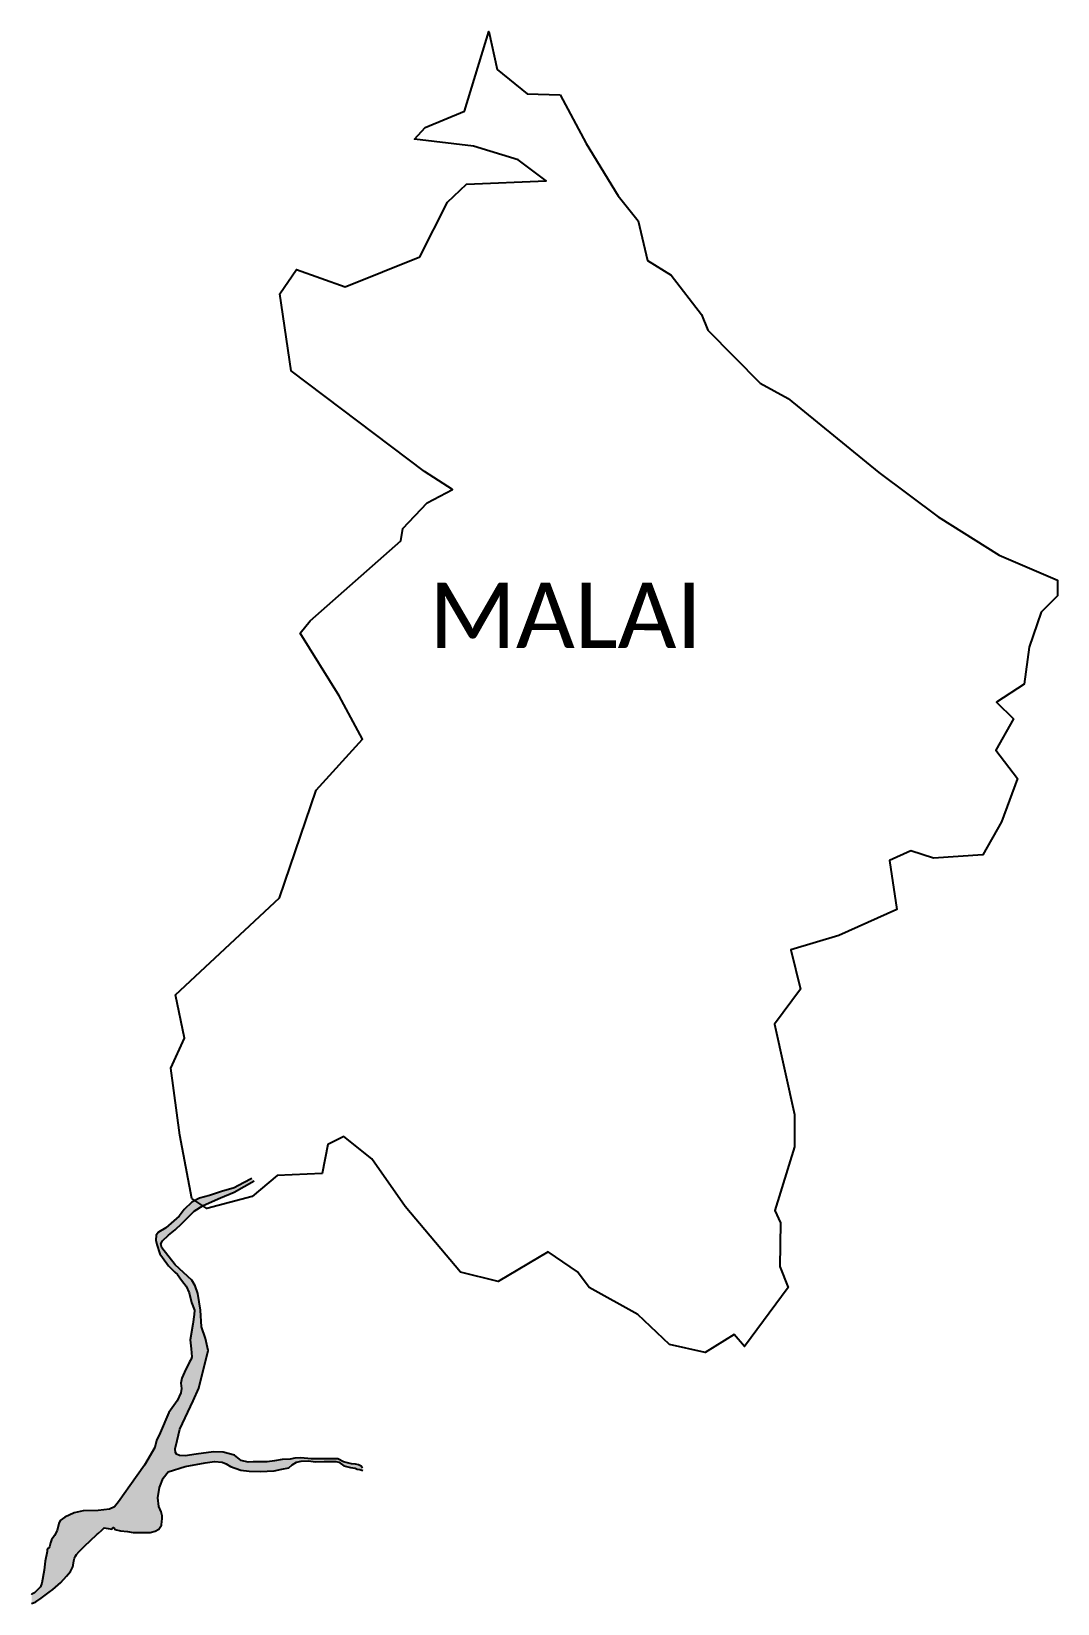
# Model space of a CAD drawing. Header units: metres. Extents: x 346688 to 348947, y 1760435 to 1763895.
import ezdxf

# ---------------------------------------------------------------- set-up
doc = ezdxf.new("R2010")
doc.units = ezdxf.units.M
for name, color, linetype in [('CREEK', 132, 'Continuous'), ('village', 250, 'Continuous'), ('VILLAGE NAME', 250, 'Continuous')]:
    doc.layers.add(name, color=color, linetype=linetype)

msp = doc.modelspace()

# ---------------------------------------------------------------- hatches: boundary and pattern name
at = {"layer": 'CREEK'}
h = msp.add_hatch(dxfattribs=at)
h.set_pattern_fill('DASH', color=256, scale=2, angle=45)
h.paths.add_polyline_path([(346966.3, 1760667.7), (346969.4, 1760690.7), (346977.9, 1760711.1), (346988.8, 1760725.6), (347026.3, 1760736.7), (347069.9, 1760745.1), (347090.7, 1760747.9), (347107.4, 1760746.2), (347116.3, 1760742.6), (347126, 1760737.1), (347148.4, 1760729.1), (347167.1, 1760726.8), (347191.1, 1760726.2), (347221.9, 1760727.5), (347239.3, 1760731), (347254.6, 1760734), (347261.5, 1760740.7), (347271.4, 1760746.3), (347281.9, 1760749), (347296.7, 1760749.8), (347313.9, 1760747.4), (347332.2, 1760747.8), (347358.1, 1760748.3), (347364.3, 1760746.4), (347375.2, 1760738.6), (347390.3, 1760734.6), (347400.7, 1760733.3), (347404.9, 1760731.4), (347411.1, 1760730.3), (347417.4, 1760728.2), (347416.4, 1760733.4), (347413.4, 1760737.8), (347408.1, 1760740.8), (347401.2, 1760742.4), (347392.5, 1760742.9), (347374.8, 1760747.1), (347362.6, 1760754.1), (347352.5, 1760754.1), (347337.1, 1760754.1), (347303.6, 1760754.1), (347280.6, 1760755.9), (347267.7, 1760755.7), (347257.1, 1760753.2), (347239.9, 1760752.4), (347222.6, 1760749.8), (347207, 1760747.5), (347187.9, 1760747.2), (347175.8, 1760747.1), (347164.6, 1760746.9), (347149.6, 1760750.3), (347134.6, 1760761.6), (347110.1, 1760768.5), (347088.8, 1760769.6), (347050.3, 1760764.1), (347025.9, 1760760.8), (347013.7, 1760761), (347006.9, 1760764.1), (347004.6, 1760767.9), (347004.2, 1760776.2), (347008.4, 1760794.1), (347014.3, 1760819), (347043.7, 1760881.5), (347056.4, 1760909.2), (347064.5, 1760942.2), (347071, 1760968.3), (347076.8, 1760992.1), (347071.3, 1761018.9), (347061.9, 1761044.4), (347060.2, 1761081.3), (347054.1, 1761117.7), (347048.3, 1761134.7), (347040.5, 1761147.1), (347003.8, 1761181.2), (346974.6, 1761218.5), (346972.4, 1761226.8), (346976.6, 1761233.4), (346989.5, 1761246.5), (347004.5, 1761257.6), (347018.7, 1761271.8), (347045.9, 1761299.1), (347065.9, 1761311.8), (347104.3, 1761328.2), (347134.4, 1761341.1), (347178.1, 1761365.7), (347172.7, 1761371), (347154.4, 1761361.3), (347134.3, 1761350.6), (347106.4, 1761342), (347079.4, 1761333.7), (347058.1, 1761327.5), (347041.2, 1761318.8), (347024.2, 1761302.3), (347013.3, 1761288.2), (346983.4, 1761262.5), (346967.5, 1761252.9), (346962.5, 1761246.1), (346961.9, 1761235.5), (346963.8, 1761225.6), (346970.7, 1761205.4), (346985.5, 1761184.1), (346989.4, 1761179), (346996.3, 1761171.7), (347003.4, 1761165), (347009.2, 1761159.7), (347017.9, 1761147.4), (347028.4, 1761133.6), (347034.8, 1761119.6), (347040.2, 1761097.9), (347046.4, 1761081.3), (347046.1, 1761071.2), (347042.9, 1761050.5), (347037, 1761016), (347039.2, 1760995.9), (347041.2, 1760978.5), (347039.5, 1760973.5), (347035.9, 1760967.5), (347025, 1760944.8), (347018.7, 1760931.7), (347016.7, 1760920.5), (347017.8, 1760908.4), (347016.4, 1760899.4), (347008.5, 1760881.8), (346990.2, 1760855.9), (346971, 1760810.8), (346963.3, 1760794.4), (346959.4, 1760778.5), (346936.6, 1760739.7), (346904, 1760694.4), (346879.2, 1760659.1), (346870.4, 1760648.4), (346859.3, 1760643.1), (346834.6, 1760640.2), (346801.8, 1760639.7), (346781.5, 1760635), (346761.3, 1760625.7), (346751.2, 1760618), (346748.1, 1760611.8), (346744.3, 1760596.3), (346738.3, 1760585.3), (346732, 1760575.8), (346729.6, 1760569.2), (346727.8, 1760560.5), (346725.8, 1760557.6), (346723.4, 1760555.9), (346722.1, 1760553.7), (346722, 1760549.9), (346718, 1760528.8), (346716, 1760508.9), (346710.9, 1760480.3), (346707.8, 1760471.9), (346699.8, 1760464.2), (346694.3, 1760458.8), (346688.8, 1760456.3), (346688.1, 1760456.6), (346688.1, 1760438.3), (346687.7, 1760435.4), (346692.2, 1760437.1), (346697.7, 1760439.3), (346708.8, 1760447.5), (346726.5, 1760460.1), (346734.9, 1760466.6), (346752.6, 1760481.9), (346765, 1760495.9), (346773.5, 1760505.6), (346778.8, 1760516.1), (346779.9, 1760519.7), (346781, 1760529.3), (346782.7, 1760535.3), (346784.7, 1760539.7), (346787.1, 1760543.6), (346792.8, 1760549.6), (346805.9, 1760562.9), (346816.5, 1760572.5), (346832.2, 1760587.9), (346834.4, 1760589.7), (346842.5, 1760597), (346848.1, 1760601.7), (346856.5, 1760600.2), (346864.9, 1760599.1), (346866.5, 1760600.6), (346866.9, 1760601.9), (346867.6, 1760602.5), (346869.6, 1760601), (346871.2, 1760598.1), (346884.1, 1760595.7), (346899, 1760593.9), (346911.5, 1760591.8), (346949.3, 1760591.8), (346959.8, 1760594.6), (346968.5, 1760599.1), (346973.9, 1760607.8), (346975.1, 1760616.8), (346975.4, 1760621.1), (346975.7, 1760628.7), (346973.6, 1760636.9), (346968.1, 1760649.3)])

# ---------------------------------------------------------------- linework, layer by layer
for points in [[(347172.7, 1761371), (347154.4, 1761361.3), (347134.3, 1761350.6), (347106.4, 1761342), (347079.4, 1761333.7), (347058.1, 1761327.5), (347041.2, 1761318.8), (347024.2, 1761302.3), (347013.3, 1761288.2), (346983.4, 1761262.5), (346967.5, 1761252.9), (346962.5, 1761246.1), (346961.9, 1761235.5), (346963.8, 1761225.6), (346970.7, 1761205.4), (346985.5, 1761184.1), (346989.4, 1761179), (346996.3, 1761171.7), (347003.4, 1761165), (347009.2, 1761159.7), (347017.9, 1761147.4), (347028.4, 1761133.6), (347034.8, 1761119.6), (347040.2, 1761097.9), (347046.4, 1761081.3), (347046.1, 1761071.2), (347042.9, 1761050.5), (347037, 1761016), (347039.2, 1760995.9), (347041.2, 1760978.5), (347039.5, 1760973.5), (347035.9, 1760967.5), (347025, 1760944.8), (347018.7, 1760931.7), (347016.7, 1760920.5), (347017.8, 1760908.4), (347016.4, 1760899.4), (347008.5, 1760881.8), (346990.2, 1760855.9), (346971, 1760810.8), (346963.3, 1760794.4), (346959.4, 1760778.5), (346936.6, 1760739.7), (346904, 1760694.4), (346879.2, 1760659.1), (346870.4, 1760648.4), (346859.3, 1760643.1), (346834.6, 1760640.2), (346801.8, 1760639.7), (346781.5, 1760635), (346761.3, 1760625.7), (346751.2, 1760618), (346748.1, 1760611.8), (346744.3, 1760596.3), (346738.3, 1760585.3), (346732, 1760575.8), (346729.6, 1760569.2), (346727.8, 1760560.5), (346725.8, 1760557.6), (346723.4, 1760555.9), (346722.1, 1760553.7), (346722, 1760549.9), (346718, 1760528.8), (346716, 1760508.9), (346710.9, 1760480.3), (346707.8, 1760471.9), (346699.8, 1760464.2), (346694.3, 1760458.8), (346688.8, 1760456.3), (346688.1, 1760456.6)], [(347416.4, 1760733.4), (347413.4, 1760737.8), (347408.1, 1760740.8), (347401.2, 1760742.4), (347392.5, 1760742.9), (347374.8, 1760747.1), (347362.6, 1760754.1), (347352.5, 1760754.1), (347337.1, 1760754.1), (347303.6, 1760754.1), (347280.6, 1760755.9), (347267.7, 1760755.7), (347257.1, 1760753.2), (347239.9, 1760752.4), (347222.6, 1760749.8), (347207, 1760747.5), (347187.9, 1760747.2), (347175.8, 1760747.1), (347164.6, 1760746.9), (347149.6, 1760750.3), (347134.6, 1760761.6), (347110.1, 1760768.5), (347088.8, 1760769.6), (347050.3, 1760764.1), (347025.9, 1760760.8), (347013.7, 1760761), (347006.9, 1760764.1), (347004.6, 1760767.9), (347004.2, 1760776.2), (347008.4, 1760794.1), (347014.3, 1760819), (347043.7, 1760881.5), (347056.4, 1760909.2), (347064.5, 1760942.2), (347071, 1760968.3), (347076.8, 1760992.1), (347071.3, 1761018.9), (347061.9, 1761044.4), (347060.2, 1761081.3), (347054.1, 1761117.7), (347048.3, 1761134.7), (347040.5, 1761147.1), (347003.8, 1761181.2), (346974.6, 1761218.5), (346972.4, 1761226.8), (346976.6, 1761233.4), (346989.5, 1761246.5), (347004.5, 1761257.6), (347018.7, 1761271.8), (347045.9, 1761299.1), (347065.9, 1761311.8), (347104.3, 1761328.2), (347134.4, 1761341.1), (347178.1, 1761365.7)], [(346687.7, 1760435.4), (346692.2, 1760437.1), (346697.7, 1760439.3), (346708.8, 1760447.5), (346726.5, 1760460.1), (346734.9, 1760466.6), (346752.6, 1760481.9), (346765, 1760495.9), (346773.5, 1760505.6), (346778.8, 1760516.1), (346779.9, 1760519.7), (346781, 1760529.3), (346782.7, 1760535.3), (346784.7, 1760539.7), (346787.1, 1760543.6), (346792.8, 1760549.6), (346805.9, 1760562.9), (346816.5, 1760572.5), (346832.2, 1760587.9), (346834.4, 1760589.7), (346842.5, 1760597), (346848.1, 1760601.7), (346856.5, 1760600.2), (346864.9, 1760599.1), (346866.5, 1760600.6), (346866.9, 1760601.9), (346867.6, 1760602.5), (346869.6, 1760601), (346871.2, 1760598.1), (346884.1, 1760595.7), (346899, 1760593.9), (346911.5, 1760591.8), (346949.3, 1760591.8), (346959.8, 1760594.6), (346968.5, 1760599.1), (346973.9, 1760607.8), (346975.1, 1760616.8), (346975.4, 1760621.1), (346975.7, 1760628.7), (346973.6, 1760636.9), (346968.1, 1760649.3), (346966.3, 1760667.7), (346969.4, 1760690.7), (346977.9, 1760711.1), (346988.8, 1760725.6), (347026.3, 1760736.7), (347069.9, 1760745.1), (347090.7, 1760747.9), (347107.4, 1760746.2), (347116.3, 1760742.6), (347126, 1760737.1), (347148.4, 1760729.1), (347167.1, 1760726.8), (347191.1, 1760726.2), (347221.9, 1760727.5), (347239.3, 1760731), (347254.6, 1760734), (347261.5, 1760740.7), (347271.4, 1760746.3), (347281.9, 1760749), (347296.7, 1760749.8), (347313.9, 1760747.4), (347332.2, 1760747.8), (347358.1, 1760748.3), (347364.3, 1760746.4), (347375.2, 1760738.6), (347390.3, 1760734.6), (347400.7, 1760733.3), (347404.9, 1760731.4), (347411.1, 1760730.3), (347417.4, 1760728.2)]]:
    msp.add_lwpolyline(points, dxfattribs=at)
at = {"layer": 'village', "color": 3}
msp.add_polyline3d([(347851.8, 1763755.6, 0), (347909.2, 1763648.7, 0), (347979.8, 1763533.6, 0), (348023.2, 1763478.8, 0), (348043.9, 1763391, 0), (348096, 1763358.9, 0), (348162.9, 1763272.5, 0), (348176.8, 1763238.1, 0), (348291.8, 1763121.6, 0), (348353.9, 1763087.6, 0), (348553.7, 1762924.8, 0), (348683.9, 1762827.3, 0), (348818.6, 1762743, 0), (348946.9, 1762687.6, 0), (348946.7, 1762653.3, 0), (348910.8, 1762617.4, 0), (348884.4, 1762540.3, 0), (348873.3, 1762459.1, 0), (348812.5, 1762419.3, 0), (348849.8, 1762382.5, 0), (348811.3, 1762313.4, 0), (348858.5, 1762250.9, 0), (348823.6, 1762156.1, 0), (348782.5, 1762083, 0), (348673.5, 1762076.2, 0), (348624.1, 1762091.8, 0), (348576.6, 1762070.5, 0), (348593.1, 1761963, 0), (348465, 1761905.8, 0), (348359.3, 1761874, 0), (348381.2, 1761787.6, 0), (348323.8, 1761710.6, 0), (348367.8, 1761511.4, 0), (348367.6, 1761440.2, 0), (348324.8, 1761300.3, 0), (348337.2, 1761273.5, 0), (348335.1, 1761177.5, 0), (348353.7, 1761130.8, 0), (348257.6, 1761001.2, 0), (348235.2, 1761027.7, 0), (348171, 1760987.6, 0), (348092.8, 1761005.5, 0), (348023, 1761071.7, 0), (347916, 1761131.2, 0), (347890, 1761165.7, 0), (347825.3, 1761209.7, 0), (347715.3, 1761144.4, 0), (347632.5, 1761164.8, 0), (347510.2, 1761309, 0), (347437.5, 1761414.4, 0), (347375.4, 1761463.1, 0), (347340.2, 1761445.5, 0), (347327.7, 1761382.1, 0), (347228.8, 1761377.2, 0), (347173.9, 1761331.3, 0), (347073.8, 1761304.9, 0), (347040.6, 1761327.1, 0), (347014.3, 1761465.9, 0), (346994.7, 1761613.9, 0), (347024.8, 1761680, 0), (347004.8, 1761774.9, 0), (347234.2, 1761988.8, 0), (347314.6, 1762225.7, 0), (347416.9, 1762337.7, 0), (347365, 1762433.2, 0), (347279.5, 1762571.1, 0), (347301.7, 1762597.9, 0), (347501.3, 1762774.6, 0), (347505.1, 1762801.7, 0), (347559.2, 1762857.7, 0), (347614.8, 1762887.4, 0), (347552.8, 1762927, 0), (347259.3, 1763148.3, 0), (347234.4, 1763317.6, 0), (347271.2, 1763371.5, 0), (347378.2, 1763333.1, 0), (347543, 1763399.7, 0), (347603.7, 1763519.9, 0), (347645.8, 1763559, 0), (347821.1, 1763566.4, 0), (347759.7, 1763612.6, 0), (347660.7, 1763642.6, 0), (347530.9, 1763658.1, 0), (347554.7, 1763683.8, 0), (347640.9, 1763720.1, 0), (347695.1, 1763895.4, 0), (347713.3, 1763811.4, 0), (347779.4, 1763758.4, 0), (347851.8, 1763755.6, 0)], close=True, dxfattribs=at)

# ---------------------------------------------------------------- texts
at = {"layer": 'VILLAGE NAME', "insert": (347563, 1762682.4), "char_height": 143.7, "attachment_point": 1, "rotation": 359.9793}
msp.add_mtext_dynamic_manual_height_columns('{\\fCalibri|b0|i0|c0|p34;MALAI}', width=1418, gutter_width=718.5, heights=[0], dxfattribs=at)

doc.saveas('drawing.dxf')
